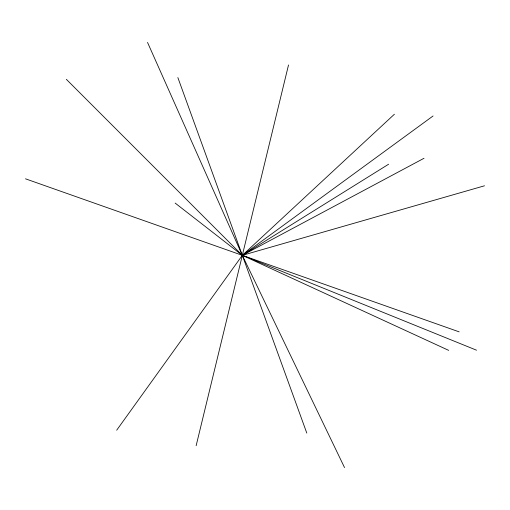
<?xml version="1.0" encoding="UTF-8"?>
<svg xmlns="http://www.w3.org/2000/svg" width="510" height="510" viewBox="0 0 510 510"><rect width="100%" height="100%" fill="white"/><g stroke="black" fill="none" stroke-linecap="round" stroke-linejoin="round"><path stroke-width="0.76" d="M196.14 445.708L288.52 64.961M116.682 430.204L242.326 255.338L394.408 114.227M433.073 115.974L242.326 255.338L175.153 203.082M388.614 164.226L242.326 255.338L66.351 79.318M424.014 158.278L242.326 255.338L344.537 467.587M484.5 185.793L242.326 255.338L147.524 42.413M25.5 178.819L459.159 331.857M476.538 350.204L242.326 255.338L448.692 350.37M177.856 77.577L306.803 433.092"/></g></svg>
